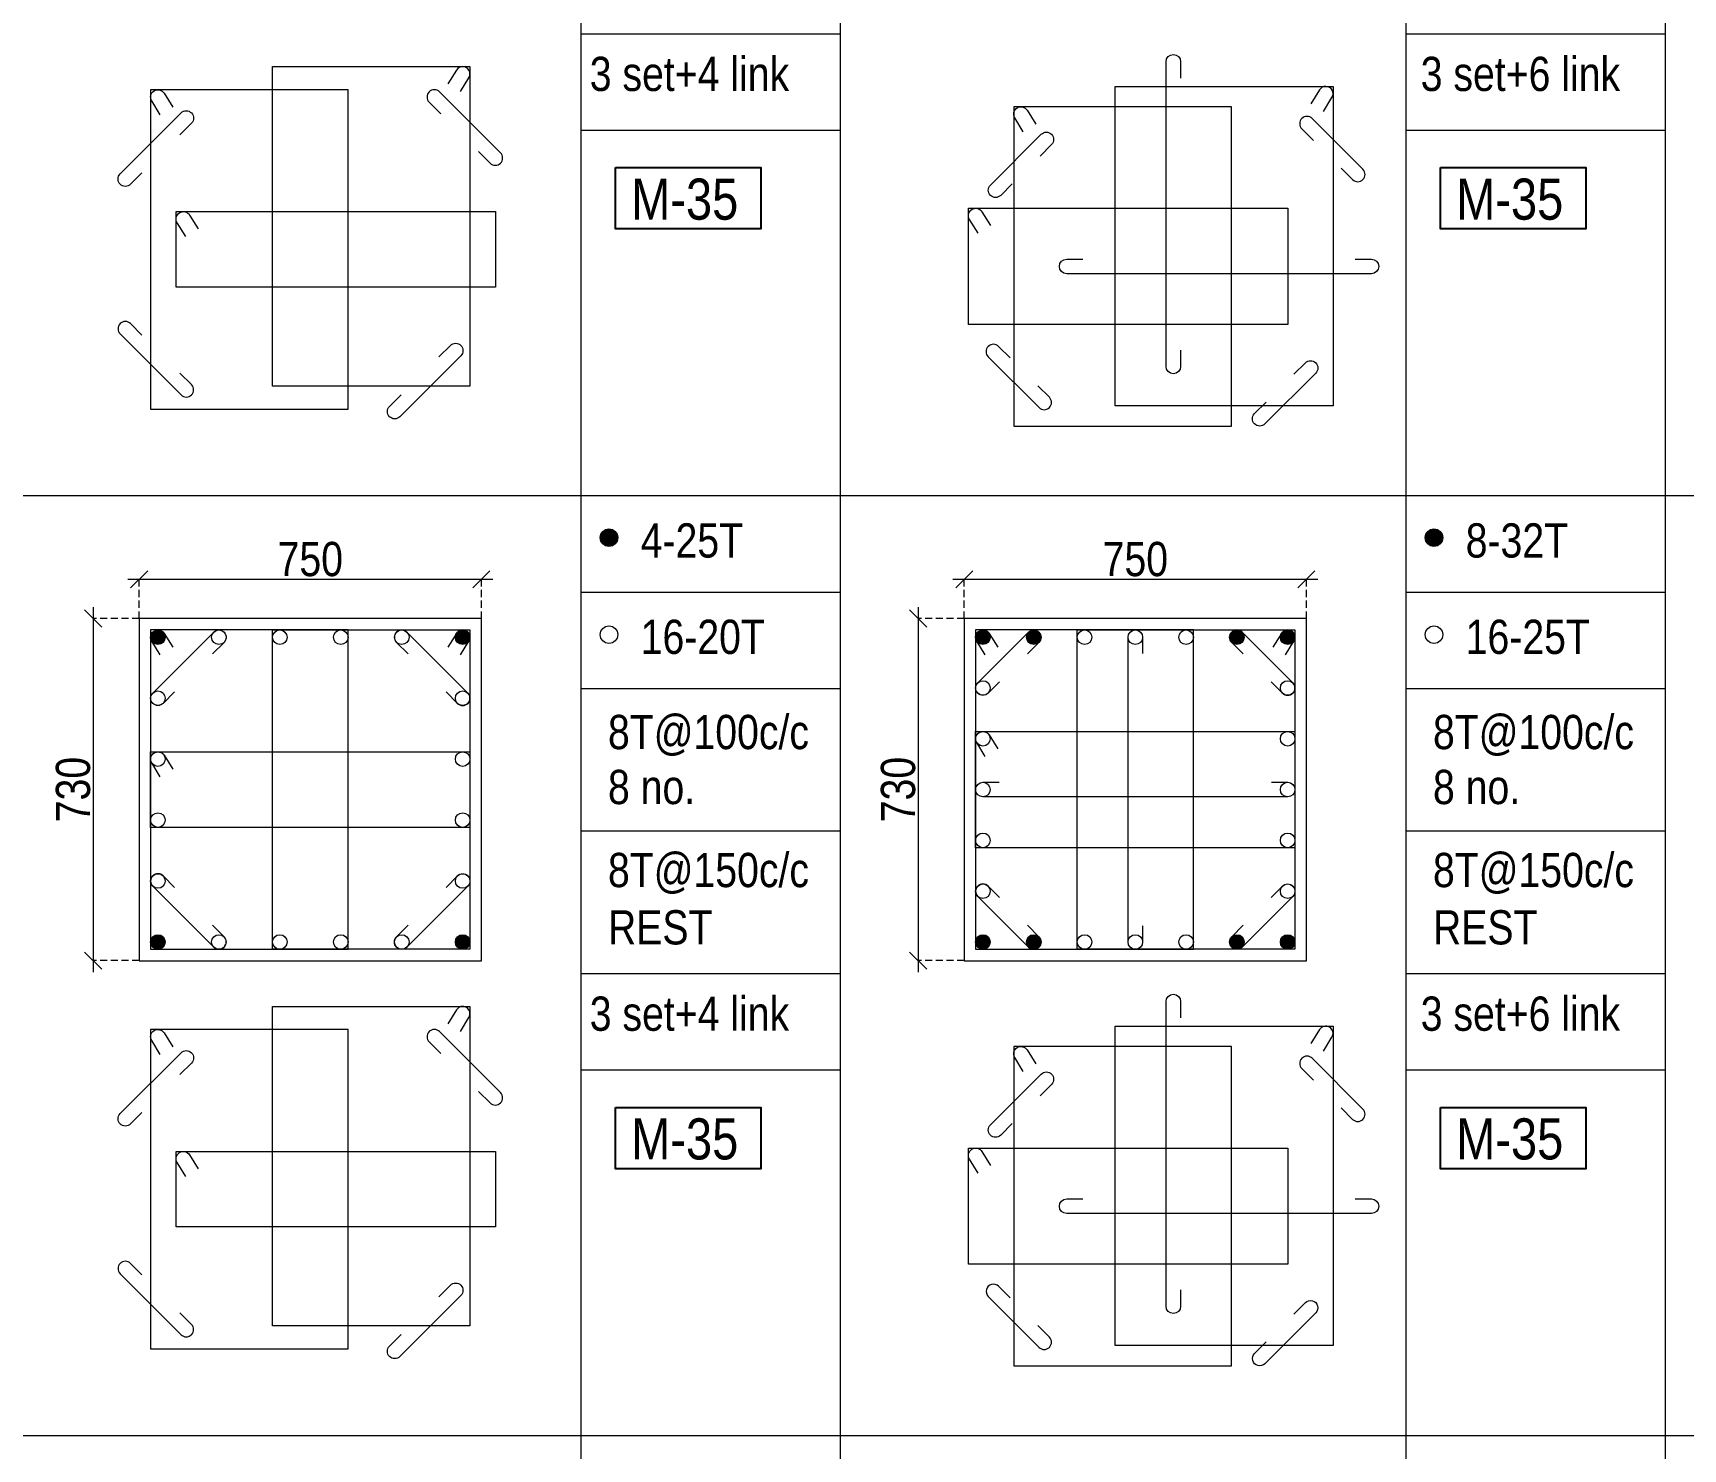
# Model space of a CAD drawing. Header units: millimetres. Extents: x 1112055 to 3390982, y -148532 to 766891.
# Drawn here: x 2775579 to 2790046, y 599864 to 612279 of the extents above; entities that cross this region are included whole.
import ezdxf
from ezdxf.enums import TextEntityAlignment as Align

# ---------------------------------------------------------------- set-up
doc = ezdxf.new("R2010")
doc.units = ezdxf.units.MM
doc.header["$PDMODE"] = 35
doc.header["$PDSIZE"] = -25
doc.linetypes.add('DASHED2', pattern=[0.375, 0.25, -0.125])
doc.linetypes.add('Hidden', pattern=[9.525, 6.35, -3.175])
for name, color, linetype, lineweight in [('B COL. SIZE DIM', 220, 'Continuous', 25), ('B COLSCH', 204, 'Continuous', 20), ('B COLUMN', 1, 'Hidden', 9), ('B STEEL', 34, 'Continuous', 15)]:
    doc.layers.add(name, color=color, linetype=linetype, lineweight=lineweight)
doc.layers.add('B TEXT', color=7, linetype='Continuous')
doc.styles.add('dim inside', font='romans.shx', dxfattribs={"width": 0.8, "height": 125})
doc.styles.add('SWINC', font='swissc.ttf')
doc.dimstyles.new('dim inside', dxfattribs={"dimtxt": 125, "dimasz": 100, "dimexe": 0, "dimexo": 0, "dimgap": 10, "dimtad": 0, "dimdec": 0, "dimzin": 0, "dimdsep": 46, "dimtxsty": 'dim inside', "dimblk": 'SMALL', "dimcen": 0.09, "dimadec": 0, "dimazin": 0, "dimtfac": 1, "dimtdec": 0, "dimtofl": 0, "dimtmove": 0, "dimatfit": 3, "dimfxl": 1, "dimtolj": 1, "dimtzin": 0, "dimarcsym": 2})

# ---------------------------------------------------------------- blocks, each defined once
blk = doc.blocks.new('_Oblique')
at = {"color": 0, "linetype": 'ByBlock', "lineweight": -2}
blk.add_line((-0.5, -0.5), (0.5, 0.5), dxfattribs=at)
blk = doc.blocks.new('*D5511')
at = {"layer": 'B COL. SIZE DIM', "color": 250, "lineweight": 9, "ltscale": 250, "transparency": 16777216}
blk.add_line((2776410, 607490), (2779610, 607490), dxfattribs=at)
at = {"layer": 'B COL. SIZE DIM', "color": 250, "linetype": 'DASHED2', "lineweight": 9, "ltscale": 250, "transparency": 16777216}
for p, q in [((2776510, 607146), (2776510, 607490)), ((2779510, 607146), (2779510, 607490))]:
    blk.add_line(p, q, dxfattribs=at)
at = {"layer": 'Defpoints', "color": 0, "lineweight": 40, "transparency": 16777216}
for p in [(2779510, 607490), (2776510, 607146), (2779510, 607146)]:
    blk.add_point(p, dxfattribs=at)
at = {"layer": 'B COL. SIZE DIM', "color": 250, "lineweight": 9, "transparency": 16777216, "xscale": 150, "yscale": 150, "zscale": 150, "rotation": 180}
blk.add_blockref('_Oblique', (2776510, 607490), dxfattribs=at)
at = {"layer": 'B COL. SIZE DIM', "color": 250, "lineweight": 9, "transparency": 16777216, "xscale": 150, "yscale": 150, "zscale": 150}
blk.add_blockref('_Oblique', (2779510, 607490), dxfattribs=at)
at = {"layer": 'B COL. SIZE DIM', "color": 6, "transparency": 16777216, "insert": (2778010, 607665), "char_height": 300, "attachment_point": 5, "style": 'SWINC'}
blk.add_mtext('\\A1;750', dxfattribs=at)
blk = doc.blocks.new('*D5512')
at = {"layer": 'B COL. SIZE DIM', "color": 250, "lineweight": 9, "ltscale": 250, "transparency": 16777216}
blk.add_line((2776106, 607246), (2776106, 604046), dxfattribs=at)
at = {"layer": 'B COL. SIZE DIM', "color": 250, "linetype": 'DASHED2', "lineweight": 9, "ltscale": 250, "transparency": 16777216}
for p, q in [((2776510, 607146), (2776106, 607146)), ((2776510, 604146), (2776106, 604146))]:
    blk.add_line(p, q, dxfattribs=at)
at = {"layer": 'Defpoints', "color": 0, "lineweight": 40, "transparency": 16777216}
for p in [(2776510, 607146), (2776106, 604146), (2776510, 604146)]:
    blk.add_point(p, dxfattribs=at)
at = {"layer": 'B COL. SIZE DIM', "color": 250, "lineweight": 9, "transparency": 16777216, "xscale": 150, "yscale": 150, "zscale": 150}
for p, rotation in [((2776106, 607146), 90), ((2776106, 604146), 270)]:
    blk.add_blockref('_Oblique', p, dxfattribs=dict(at, rotation=rotation))
at = {"layer": 'B COL. SIZE DIM', "color": 6, "transparency": 16777216, "insert": (2775931, 605646), "char_height": 300, "attachment_point": 5, "rotation": 90, "style": 'SWINC'}
blk.add_mtext('\\A1;730', dxfattribs=at)
blk = doc.blocks.new('*D5523')
at = {"layer": 'B COL. SIZE DIM', "color": 250, "lineweight": 9, "ltscale": 250, "transparency": 16777216}
blk.add_line((2783644, 607490), (2786844, 607490), dxfattribs=at)
at = {"layer": 'B COL. SIZE DIM', "color": 250, "linetype": 'DASHED2', "lineweight": 9, "ltscale": 250, "transparency": 16777216}
for p, q in [((2783744, 607146), (2783744, 607490)), ((2786744, 607146), (2786744, 607490))]:
    blk.add_line(p, q, dxfattribs=at)
at = {"layer": 'Defpoints', "color": 0, "lineweight": 40, "transparency": 16777216}
for p in [(2786744, 607490), (2783744, 607146), (2786744, 607146)]:
    blk.add_point(p, dxfattribs=at)
at = {"layer": 'B COL. SIZE DIM', "color": 250, "lineweight": 9, "transparency": 16777216, "xscale": 150, "yscale": 150, "zscale": 150, "rotation": 180}
blk.add_blockref('_Oblique', (2783744, 607490), dxfattribs=at)
at = {"layer": 'B COL. SIZE DIM', "color": 250, "lineweight": 9, "transparency": 16777216, "xscale": 150, "yscale": 150, "zscale": 150}
blk.add_blockref('_Oblique', (2786744, 607490), dxfattribs=at)
at = {"layer": 'B COL. SIZE DIM', "color": 6, "transparency": 16777216, "insert": (2785244, 607665), "char_height": 300, "attachment_point": 5, "style": 'SWINC'}
blk.add_mtext('\\A1;750', dxfattribs=at)
blk = doc.blocks.new('*D5524')
at = {"layer": 'B COL. SIZE DIM', "color": 250, "lineweight": 9, "ltscale": 250, "transparency": 16777216}
blk.add_line((2783340, 607246), (2783340, 604046), dxfattribs=at)
at = {"layer": 'B COL. SIZE DIM', "color": 250, "linetype": 'DASHED2', "lineweight": 9, "ltscale": 250, "transparency": 16777216}
for p, q in [((2783744, 607146), (2783340, 607146)), ((2783744, 604146), (2783340, 604146))]:
    blk.add_line(p, q, dxfattribs=at)
at = {"layer": 'Defpoints', "color": 0, "lineweight": 40, "transparency": 16777216}
for p in [(2783744, 607146), (2783340, 604146), (2783744, 604146)]:
    blk.add_point(p, dxfattribs=at)
at = {"layer": 'B COL. SIZE DIM', "color": 250, "lineweight": 9, "transparency": 16777216, "xscale": 150, "yscale": 150, "zscale": 150}
for p, rotation in [((2783340, 607146), 90), ((2783340, 604146), 270)]:
    blk.add_blockref('_Oblique', p, dxfattribs=dict(at, rotation=rotation))
at = {"layer": 'B COL. SIZE DIM', "color": 6, "transparency": 16777216, "insert": (2783165, 605646), "char_height": 300, "attachment_point": 5, "rotation": 90, "style": 'SWINC'}
blk.add_mtext('\\A1;730', dxfattribs=at)

msp = doc.modelspace()

# ---------------------------------------------------------------- hatches: boundary and pattern name
at = {"layer": 'B STEEL', "lineweight": 9, "ltscale": 0.5}
h = msp.add_hatch(color=34, dxfattribs=at)
edge = h.paths.add_edge_path()
edge.add_arc((2780628.5, 607854.7), 76.8, 0, 360)
h = msp.add_hatch(color=34, dxfattribs=at)
edge = h.paths.add_edge_path()
edge.add_arc((2787862, 607854.7), 76.8, 0, 360)
h = msp.add_hatch(color=34, dxfattribs=at)
edge = h.paths.add_edge_path()
edge.add_arc((2776674.1, 606981.5), 64, 0, 360)
h = msp.add_hatch(color=34, dxfattribs=at)
edge = h.paths.add_edge_path()
edge.add_arc((2779346.1, 606981.5), 64, 180, 540, ccw=False)
h = msp.add_hatch(color=34, dxfattribs=at)
edge = h.paths.add_edge_path()
edge.add_arc((2783907.6, 606981.5), 64, 0, 360)
at = {"layer": 'B STEEL'}
h = msp.add_hatch(color=34, dxfattribs=at)
edge = h.paths.add_edge_path()
edge.add_arc((2784353, 606981.5), 64, 0, 360)
h = msp.add_hatch(color=34, dxfattribs=at)
edge = h.paths.add_edge_path()
edge.add_arc((2786134.3, 606981.5), 64, 0, 360)
at = {"layer": 'B STEEL', "lineweight": 9, "ltscale": 0.5}
h = msp.add_hatch(color=34, dxfattribs=at)
edge = h.paths.add_edge_path()
edge.add_arc((2786579.6, 606981.5), 64, 180, 540, ccw=False)
h = msp.add_hatch(color=34, dxfattribs=at)
edge = h.paths.add_edge_path()
edge.add_arc((2776674.1, 604309.5), 64, 0, 360, ccw=False)
h = msp.add_hatch(color=34, dxfattribs=at)
edge = h.paths.add_edge_path()
edge.add_arc((2779346.1, 604309.5), 64, -180, 180)
h = msp.add_hatch(color=34, dxfattribs=at)
edge = h.paths.add_edge_path()
edge.add_arc((2783907.6, 604309.5), 64, 0, 360, ccw=False)
at = {"layer": 'B STEEL'}
h = msp.add_hatch(color=34, dxfattribs=at)
edge = h.paths.add_edge_path()
edge.add_arc((2784353, 604309.5), 64, 0, 360)
h = msp.add_hatch(color=34, dxfattribs=at)
edge = h.paths.add_edge_path()
edge.add_arc((2786134.3, 604309.5), 64, 0, 360)
at = {"layer": 'B STEEL', "lineweight": 9, "ltscale": 0.5}
h = msp.add_hatch(color=34, dxfattribs=at)
edge = h.paths.add_edge_path()
edge.add_arc((2786579.6, 604309.5), 64, -180, 180)

# ---------------------------------------------------------------- linework, layer by layer
at = {"layer": 'B COLSCH', "color": 250, "lineweight": 0}
for p, q in [((2782656.6, 649422.2), (2782656.6, 574628.3)), ((2789890.1, 649422.2), (2789890.1, 574628.3)), ((2780382.2, 641182.4), (2780382.2, 583503.5)), ((2787615.7, 641182.4), (2787615.7, 583503.5)), ((2780382.2, 612273.3), (2782656.6, 612273.3)), ((2787615.7, 612273.3), (2789890.1, 612273.3)), ((2780382.2, 611428.3), (2782656.6, 611428.3)), ((2787615.7, 611428.3), (2789890.1, 611428.3)), ((2686433.2, 608223), (2815548.4, 608223)), ((2780382.2, 607378), (2782656.6, 607378)), ((2787615.7, 607378), (2789890.1, 607378)), ((2780382.2, 606533), (2782656.6, 606533)), ((2787615.7, 606533), (2789890.1, 606533)), ((2780382.2, 605283.2), (2782656.6, 605283.2)), ((2787615.7, 605283.2), (2789890.1, 605283.2)), ((2780382.2, 604033.5), (2782656.6, 604033.5)), ((2787615.7, 604033.5), (2789890.1, 604033.5)), ((2780382.2, 603188.5), (2782656.6, 603188.5)), ((2787615.7, 603188.5), (2789890.1, 603188.5)), ((2686433.2, 599983.1), (2815548.4, 599983.1))]:
    msp.add_line(p, q, dxfattribs=at)
at = {"layer": 'B COLUMN', "color": 1, "linetype": 'ByBlock', "lineweight": 20}
for points in [[(2776510.1, 604145.5), (2779510.1, 604145.5), (2779510.1, 607145.5), (2776510.1, 607145.5)], [(2783743.6, 604145.5), (2786743.6, 604145.5), (2786743.6, 607145.5), (2783743.6, 607145.5)]]:
    msp.add_lwpolyline(points, close=True, dxfattribs=at)
at = {"layer": 'B STEEL', "color": 34, "lineweight": 9, "ltscale": 0.5}
for points in [[(2779410.1, 609184.2), (2777678.9, 609184.2), (2777678.9, 611984.2), (2779410.1, 611984.2)], [(2776610.1, 608981.8), (2778341.3, 608981.8), (2778341.3, 611781.8), (2776610.1, 611781.8)], [(2786977.1, 609011.4), (2785067.7, 609011.4), (2785067.7, 611811.4), (2786977.1, 611811.4)], [(2784177.1, 608832.8), (2786086.4, 608832.8), (2786086.4, 611632.8), (2784177.1, 611632.8)], [(2776833.2, 610713), (2779633.2, 610713), (2779633.2, 610050.6), (2776833.2, 610050.6)], [(2783780.7, 610742.2), (2786580.7, 610742.2), (2786580.7, 609723.5), (2783780.7, 609723.5)], [(2776610.1, 604245.5), (2778341.3, 604245.5), (2778341.3, 607045.5), (2776610.1, 607045.5)], [(2779410.1, 604245.5), (2777678.9, 604245.5), (2777678.9, 607045.5), (2779410.1, 607045.5)], [(2783843.6, 604245.5), (2785753, 604245.5), (2785753, 607045.5), (2783843.6, 607045.5)], [(2786643.6, 604245.5), (2784734.3, 604245.5), (2784734.3, 607045.5), (2786643.6, 607045.5)], [(2783843.6, 606154.9), (2786643.6, 606154.9), (2786643.6, 605136.2), (2783843.6, 605136.2)], [(2776610.1, 605976.7), (2779410.1, 605976.7), (2779410.1, 605314.3), (2776610.1, 605314.3)], [(2779410.1, 600944.3), (2777678.9, 600944.3), (2777678.9, 603744.3), (2779410.1, 603744.3)], [(2786977.1, 600771.5), (2785067.7, 600771.5), (2785067.7, 603571.5), (2786977.1, 603571.5)], [(2776610.1, 600741.9), (2778341.3, 600741.9), (2778341.3, 603541.9), (2776610.1, 603541.9)], [(2784177.1, 600593), (2786086.4, 600593), (2786086.4, 603393), (2784177.1, 603393)], [(2776833.2, 602473.2), (2779633.2, 602473.2), (2779633.2, 601810.7), (2776833.2, 601810.7)], [(2783780.7, 602502.3), (2786580.7, 602502.3), (2786580.7, 601483.6), (2783780.7, 601483.6)]]:
    msp.add_lwpolyline(points, close=True, dxfattribs=at)
for points in [[(2779325.8, 611765.1), (2779400.6, 611886.6, 1), (2779291.5, 611953.7), (2779216.8, 611832.2)], [(2785641.1, 609498), (2785641.1, 609355.4, -1), (2785513, 609355.4), (2785513, 612027.3, -1), (2785641.1, 612027.3), (2785641.1, 611884.7)], [(2776694.3, 611562.7), (2776619.6, 611684.2, -1), (2776728.6, 611751.3), (2776803.4, 611629.8)], [(2779485.9, 611239), (2779586.7, 611138.1, 1), (2779677.3, 611228.6), (2779142.9, 611763, 1), (2779052.3, 611672.5), (2779153.2, 611571.6)], [(2786892.8, 611592.3), (2786967.6, 611713.8, 1), (2786858.5, 611780.9), (2786783.7, 611659.4)], [(2776534.3, 611054.4), (2776433.4, 610953.5, -1), (2776342.9, 611044.1), (2776877.3, 611578.5, -1), (2776967.8, 611487.9), (2776866.9, 611387.1)], [(2784261.3, 611413.8), (2784186.6, 611535.2, -1), (2784295.6, 611602.3), (2784370.4, 611480.9)], [(2787048.4, 611094.6), (2787149.3, 610993.8, 1), (2787239.8, 611084.3), (2786794.5, 611529.6, 1), (2786704, 611439.1), (2786804.9, 611338.2)], [(2784164.5, 610956.4), (2784063.7, 610855.5, -1), (2783973.1, 610946.1), (2784418.5, 611391.4, -1), (2784509, 611300.9), (2784408.1, 611200)], [(2776917.5, 610493.9), (2776842.7, 610615.4, -1), (2776951.8, 610682.5), (2777026.5, 610561.1)], [(2783865, 610523.1), (2783790.2, 610644.6, -1), (2783899.3, 610711.7), (2783974, 610590.2)], [(2787171.2, 610296.8), (2787313.8, 610296.8, -1), (2787313.8, 610168.8), (2784641.8, 610168.8, -1), (2784641.8, 610296.8), (2784784.5, 610296.8)], [(2776534.3, 609630.1), (2776433.4, 609731, 1), (2776342.9, 609640.4), (2776877.3, 609106, 1), (2776967.8, 609196.6), (2776866.9, 609297.4)], [(2779138.4, 609439), (2779239.3, 609539.9, -1), (2779329.8, 609449.3), (2778795.4, 608914.9, -1), (2778704.9, 609005.5), (2778805.8, 609106.3)], [(2784145.8, 609430.1), (2784044.9, 609530.9, 1), (2783954.4, 609440.4), (2784399.7, 608995.1, 1), (2784490.3, 609085.6), (2784389.4, 609186.5)], [(2786633.8, 609286.6), (2786734.6, 609387.4, -1), (2786825.2, 609296.9), (2786379.8, 608851.6, -1), (2786289.3, 608942.1), (2786390.2, 609043)], [(2776694.3, 606826.5), (2776619.6, 606947.9, -1), (2776728.6, 607015.1), (2776803.4, 606893.6)], [(2776820.2, 606502.7), (2776719.4, 606401.8, -1), (2776628.8, 606492.4), (2777163.2, 607026.8, -1), (2777253.8, 606936.2), (2777152.9, 606835.4)], [(2779199.9, 606502.7), (2779300.8, 606401.8, 1), (2779391.3, 606492.4), (2778856.9, 607026.8, 1), (2778766.4, 606936.2), (2778867.3, 606835.4)], [(2779325.8, 606826.5), (2779400.6, 606947.9, 1), (2779291.5, 607015.1), (2779216.8, 606893.6)], [(2783927.9, 606826.5), (2783853.1, 606947.9, -1), (2783962.2, 607015.1), (2784036.9, 606893.6)], [(2784053.8, 606591.8), (2783952.9, 606490.9, -1), (2783862.4, 606581.4), (2784307.7, 607026.8, -1), (2784398.2, 606936.2), (2784297.4, 606835.4)], [(2785307.6, 604452.2), (2785307.6, 604309.5, -1), (2785179.6, 604309.5), (2785179.6, 606981.5, -1), (2785307.6, 606981.5), (2785307.6, 606838.9)], [(2786433.5, 606591.8), (2786534.3, 606490.9, 1), (2786624.9, 606581.4), (2786179.5, 607026.8, 1), (2786089, 606936.2), (2786189.9, 606835.4)], [(2786559.4, 606826.5), (2786634.1, 606947.9, 1), (2786525.1, 607015.1), (2786450.3, 606893.6)], [(2783927.9, 605935.8), (2783853.1, 606057.3, -1), (2783962.2, 606124.4), (2784036.9, 606002.9)], [(2776694.3, 605757.7), (2776619.6, 605879.2, -1), (2776728.6, 605946.3), (2776803.4, 605824.8)], [(2786437, 605709.5), (2786579.6, 605709.5, -1), (2786579.6, 605581.5), (2783907.6, 605581.5, -1), (2783907.6, 605709.5), (2784050.3, 605709.5)], [(2776820.2, 604788.3), (2776719.4, 604889.2, 1), (2776628.8, 604798.7), (2777163.2, 604264.3, 1), (2777253.8, 604354.8), (2777152.9, 604455.7)], [(2779199.9, 604788.3), (2779300.8, 604889.2, -1), (2779391.3, 604798.7), (2778856.9, 604264.3, -1), (2778766.4, 604354.8), (2778867.3, 604455.7)], [(2784053.8, 604699.3), (2783952.9, 604800.1, 1), (2783862.4, 604709.6), (2784307.7, 604264.3, 1), (2784398.2, 604354.8), (2784297.4, 604455.7)], [(2786433.5, 604699.3), (2786534.3, 604800.1, -1), (2786624.9, 604709.6), (2786179.5, 604264.3, -1), (2786089, 604354.8), (2786189.9, 604455.7)], [(2779325.8, 603525.3), (2779400.6, 603646.7, 1), (2779291.5, 603713.9), (2779216.8, 603592.4)], [(2785641.1, 601258.2), (2785641.1, 601115.5, -1), (2785513, 601115.5), (2785513, 603787.5, -1), (2785641.1, 603787.5), (2785641.1, 603644.8)], [(2786892.8, 603352.5), (2786967.6, 603473.9, 1), (2786858.5, 603541.1), (2786783.7, 603419.6)], [(2776694.3, 603322.9), (2776619.6, 603444.4, -1), (2776728.6, 603511.5), (2776803.4, 603390)], [(2779485.9, 602999.1), (2779586.7, 602898.3, 1), (2779677.3, 602988.8), (2779142.9, 603523.2, 1), (2779052.3, 603432.7), (2779153.2, 603331.8)], [(2776534.3, 602814.6), (2776433.4, 602713.7, -1), (2776342.9, 602804.2), (2776877.3, 603338.6, -1), (2776967.8, 603248.1), (2776866.9, 603147.2)], [(2784261.3, 603173.9), (2784186.6, 603295.4, -1), (2784295.6, 603362.5), (2784370.4, 603241)], [(2787048.4, 602854.8), (2787149.3, 602753.9, 1), (2787239.8, 602844.4), (2786794.5, 603289.8, 1), (2786704, 603199.2), (2786804.9, 603098.4)], [(2784164.5, 602716.6), (2784063.7, 602615.7, -1), (2783973.1, 602706.2), (2784418.5, 603151.5, -1), (2784509, 603061), (2784408.1, 602960.1)], [(2776917.5, 602254.1), (2776842.7, 602375.6, -1), (2776951.8, 602442.7), (2777026.5, 602321.2)], [(2783865, 602283.3), (2783790.2, 602404.7, -1), (2783899.3, 602471.8), (2783974, 602350.4)], [(2787171.2, 602057), (2787313.8, 602057, -1), (2787313.8, 601928.9), (2784641.8, 601928.9, -1), (2784641.8, 602057), (2784784.5, 602057)], [(2776534.3, 601390.3), (2776433.4, 601491.1, 1), (2776342.9, 601400.6), (2776877.3, 600866.2, 1), (2776967.8, 600956.7), (2776866.9, 601057.6)], [(2779138.4, 601199.2), (2779239.3, 601300, -1), (2779329.8, 601209.5), (2778795.4, 600675.1, -1), (2778704.9, 600765.6), (2778805.8, 600866.5)], [(2784145.8, 601190.2), (2784044.9, 601291.1, 1), (2783954.4, 601200.5), (2784399.7, 600755.2, 1), (2784490.3, 600845.8), (2784389.4, 600946.6)], [(2786633.8, 601046.7), (2786734.6, 601147.6, -1), (2786825.2, 601057), (2786379.8, 600611.7, -1), (2786289.3, 600702.3), (2786390.2, 600803.1)]]:
    msp.add_lwpolyline(points, format="xyb", dxfattribs=at)
for centre, radius in [((2780628.5, 607854.7), 76.8), ((2787862, 607854.7), 76.8), ((2776674.1, 606981.5), 64), ((2777208.5, 606981.5), 64), ((2777742.9, 606981.5), 64), ((2778277.3, 606981.5), 64), ((2778811.7, 606981.5), 64), ((2779346.1, 606981.5), 64), ((2780628.5, 607004.4), 76.8), ((2783907.6, 606981.5), 64), ((2784353, 606981.5), 64), ((2784798.3, 606981.5), 64), ((2785243.6, 606981.5), 64), ((2785689, 606981.5), 64), ((2786134.3, 606981.5), 64), ((2786579.6, 606981.5), 64), ((2787862, 607004.4), 76.8), ((2776674.1, 606447.1), 64), ((2779346.1, 606447.1), 64), ((2783907.6, 606536.2), 64), ((2786579.6, 606536.2), 64), ((2783907.6, 606090.8), 64), ((2786579.6, 606090.8), 64), ((2776674.1, 605912.7), 64), ((2779346.1, 605912.7), 64), ((2783907.6, 605645.5), 64), ((2786579.6, 605645.5), 64), ((2776674.1, 605378.3), 64), ((2779346.1, 605378.3), 64), ((2783907.6, 605200.2), 64), ((2786579.6, 605200.2), 64), ((2776674.1, 604843.9), 64), ((2779346.1, 604843.9), 64), ((2783907.6, 604754.9), 64), ((2786579.6, 604754.9), 64), ((2776674.1, 604309.5), 64), ((2777208.5, 604309.5), 64), ((2777742.9, 604309.5), 64), ((2778277.3, 604309.5), 64), ((2778811.7, 604309.5), 64), ((2779346.1, 604309.5), 64), ((2783907.6, 604309.5), 64), ((2784353, 604309.5), 64), ((2784798.3, 604309.5), 64), ((2785243.6, 604309.5), 64), ((2785689, 604309.5), 64), ((2786134.3, 604309.5), 64), ((2786579.6, 604309.5), 64)]:
    msp.add_circle(centre, radius, dxfattribs=at)
at = {"layer": 'B TEXT', "color": 1}
for points in [[(2780685.8, 611099.3), (2781960.4, 611099.3), (2781960.4, 610561.3), (2780685.8, 610561.3)], [(2787919.4, 611099.3), (2789194, 611099.3), (2789194, 610561.3), (2787919.4, 610561.3)], [(2780685.8, 602859.4), (2781960.4, 602859.4), (2781960.4, 602321.5), (2780685.8, 602321.5)], [(2787919.4, 602859.4), (2789194, 602859.4), (2789194, 602321.5), (2787919.4, 602321.5)]]:
    msp.add_lwpolyline(points, close=True, dxfattribs=at)

# ---------------------------------------------------------------- texts
at = {"layer": 'B TEXT', "style": 'SWINC'}
for s, p in [('3 set+4 link', (2780460.4, 611770.8)), ('3 set+6 link', (2787746.1, 611770.8)), ('4-25T', (2780907, 607680.1)), ('8-32T', (2788140.5, 607680.1)), ('16-20T', (2780907, 606835.1)), ('16-25T', (2788140.5, 606835.1)), ('8T@100c/c', (2780620, 606000.3)), ('8T@100c/c', (2787853.6, 606000.3)), ('8 no.', (2780620, 605518.5)), ('8 no.', (2787853.6, 605518.5)), ('8T@150c/c', (2780620, 604790.4)), ('8T@150c/c', (2787853.6, 604790.4)), ('REST', (2780620, 604288)), ('REST', (2787853.6, 604288)), ('3 set+4 link', (2780460.4, 603531)), ('3 set+6 link', (2787746.1, 603531))]:
    msp.add_text(s, height=300, dxfattribs=at).set_placement(p)
at = {"layer": 'B TEXT', "color": 1, "style": 'SWINC'}
for p in [(2780823.2, 610534.8), (2788056.7, 610534.8), (2780823.2, 602294.9), (2788056.7, 602294.9)]:
    msp.add_text('M-35', height=360, dxfattribs=at).set_placement(p, align=Align.BOTTOM_LEFT)

# ---------------------------------------------------------------- dimensions: what is measured, and where the dimension line sits
at = {"layer": 'B COL. SIZE DIM', "color": 250, "ltscale": 250}
for base, p1, p2, picture, middle in [((2779510.1, 607490.5), (2776510.1, 607145.5), (2779510.1, 607145.5), '*D5511', (2778010.1, 607665.5)), ((2786743.6, 607490.5), (2783743.6, 607145.5), (2786743.6, 607145.5), '*D5523', (2785243.6, 607665.5))]:
    dim = msp.add_linear_dim(base=base, p1=p1, p2=p2, dimstyle='dim inside', override={"dimtxt": 300, "dimasz": 150, "dimgap": 25, "dimtad": 3, "dimlfac": 0.25, "dimtxsty": 'SWINC', "dimblk1": 'Oblique', "dimblk2": 'Oblique', "dimsah": 1, "dimdle": 100, "dimclrd": 250, "dimclre": 250, "dimclrt": 6, "dimfxl": 1000, "dimlwd": 9, "dimlwe": 9}, dxfattribs=at)
    dim.commit()
    dim.dimension.update_dxf_attribs({"geometry": picture, "text_midpoint": middle})
for base, p1, p2, picture, middle in [((2776106.2, 604145.5), (2776510.1, 607145.5), (2776510.1, 604145.5), '*D5512', (2775931.2, 605645.5)), ((2783339.7, 604145.5), (2783743.6, 607145.5), (2783743.6, 604145.5), '*D5524', (2783164.7, 605645.5))]:
    dim = msp.add_linear_dim(base=base, p1=p1, p2=p2, angle=90, text='730', dimstyle='dim inside', override={"dimtxt": 300, "dimasz": 150, "dimgap": 25, "dimtad": 3, "dimlfac": 0.25, "dimtxsty": 'SWINC', "dimblk1": 'Oblique', "dimblk2": 'Oblique', "dimsah": 1, "dimdle": 100, "dimclrd": 250, "dimclre": 250, "dimclrt": 6, "dimfxl": 1000, "dimlwd": 9, "dimlwe": 9}, dxfattribs=at)
    dim.commit()
    dim.dimension.update_dxf_attribs({"geometry": picture, "text_midpoint": middle})

doc.saveas('drawing.dxf')
